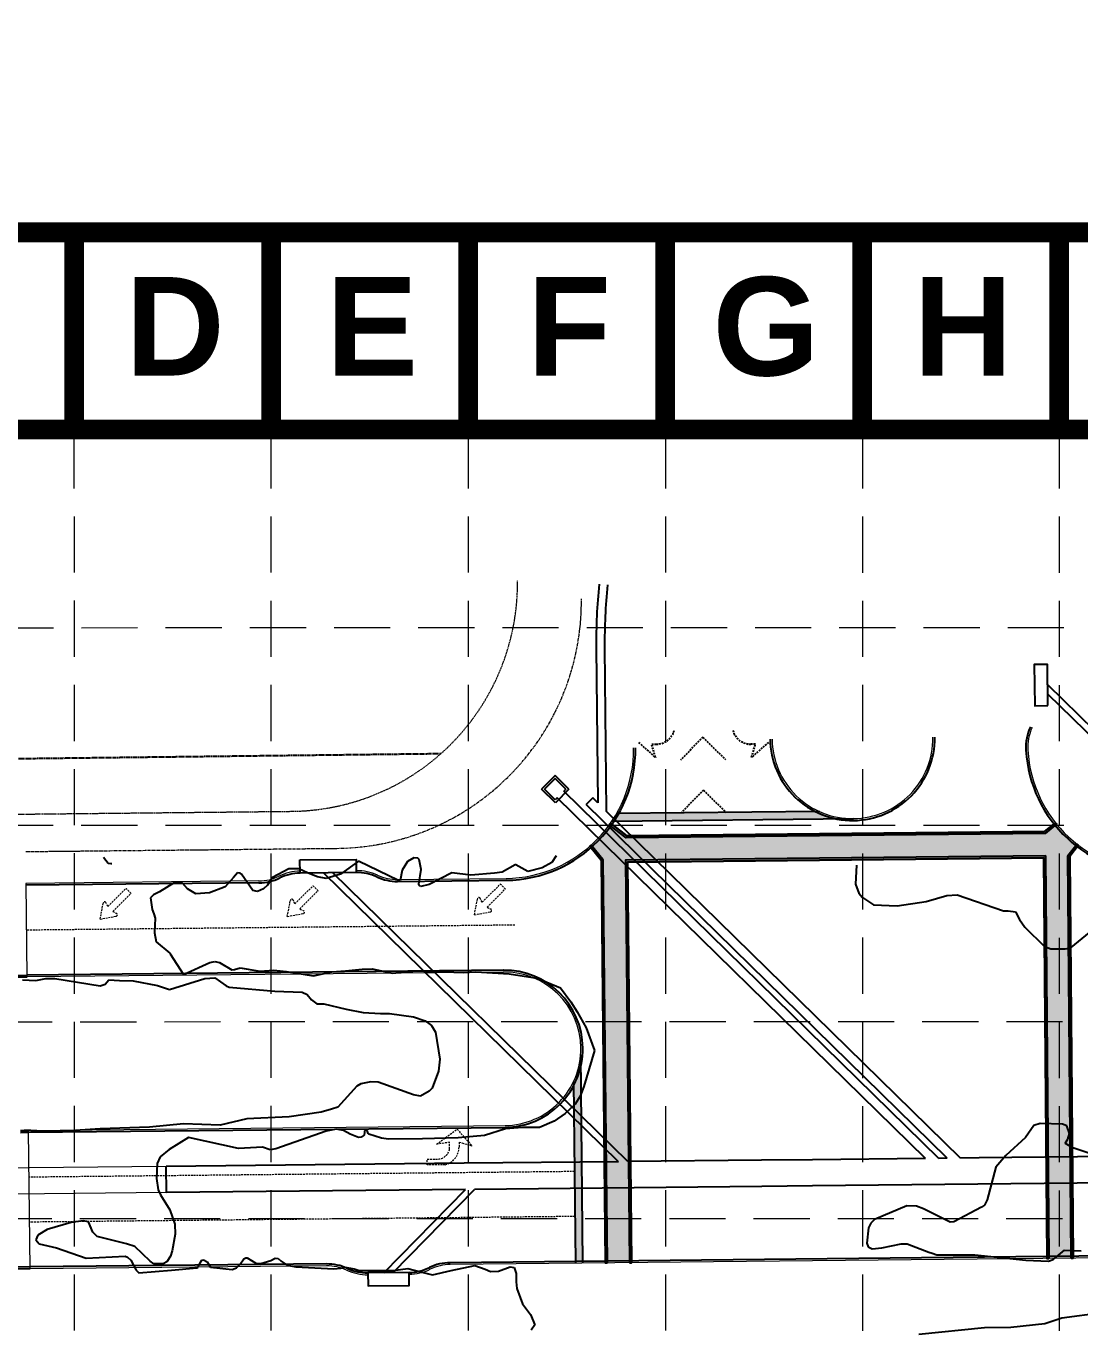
# Model space of a CAD drawing. Header units: inches. Extents: x 2520351 to 2523325, y 7106287 to 7111535.
# Drawn here: x 2520818.1 to 2521099.7, y 7109366.1 to 7109714.2 of the extents above; entities that cross this region are included whole.
import ezdxf
from ezdxf.enums import TextEntityAlignment as Align

# ---------------------------------------------------------------- set-up
doc = ezdxf.new("R2010")
doc.units = ezdxf.units.IN
doc.header["$MEASUREMENT"] = 0
for name, pattern in [('DASHED', [0.75, 0.5, -0.25]), ('HIDDEN', [0.375, 0.25, -0.125]), ('Xbndy-SC$0$HIDDEN', [0.375, 0.25, -0.125]), ('Xbndy-SC$0$HIDDEN2', [0.1875, 0.125, -0.0625]), ('Xbndy-SC$0$PHANTOM2', [1.25, 0.625, -0.125, 0.125, -0.125, 0.125, -0.125]), ('Xpav-ex-sc2$0$DASHED', [0.75, 0.5, -0.25])]:
    doc.linetypes.add(name, pattern=pattern)
for name, color, linetype in [('BASE', 7, 'Continuous'), ('CONTOURS', 35, 'Continuous'), ('GRID', 254, 'DASHED'), ('Xbndy-SC$0$ESMT-EX2', 7, 'Xbndy-SC$0$HIDDEN'), ('Xpav-ex-sc2$0$DEMO-STRIPES', 251, 'Xpav-ex-sc2$0$DASHED'), ('Xpav-ex-sc2$0$EX-FOC', 251, 'Continuous'), ('Xpav-ex-sc2$0$EX-PAVERS', 251, 'Continuous'), ('Xpav-ex-sc2$0$PROP-boc', 251, 'Continuous'), ('Xpav-ex-sc2$0$PROP-FOC', 251, 'Continuous'), ('XPAV-sc1$0$p-foc', 11, 'Continuous'), ('xstm-SC1-ex$0$EX-STM-INLET', 14, 'Continuous'), ('xstm-SC1-ex$0$EX-STM-LINE', 14, 'Continuous'), ('xstm-SC1-ex$0$PROP-STM-LINE', 14, 'Continuous')]:
    doc.layers.add(name, color=color, linetype=linetype)
for name, color, linetype, lineweight in [('Xbndy-SC$0$ESMT-EX1', 252, 'Xbndy-SC$0$HIDDEN2', 0), ('Xbndy-SC$0$ROW-EX', 5, 'Xbndy-SC$0$PHANTOM2', 0), ('Xpav-ex-sc2$0$EX-BOC', 251, 'Continuous', 0), ('Xpav-ex-sc2$0$EX-REC-INLET', 251, 'Continuous', 0), ('Xpav-ex-sc2$0$EX-STRIPES', 251, 'Xpav-ex-sc2$0$DASHED', 0)]:
    doc.layers.add(name, color=color, linetype=linetype, lineweight=lineweight)
doc.styles.get("Standard").update_dxf_attribs({"font": 'ARIALBD.TTF'})

msp = doc.modelspace()

# ---------------------------------------------------------------- hatches: boundary and pattern name
at = {"layer": 'Xpav-ex-sc2$0$EX-PAVERS'}
h = msp.add_hatch(color=254, dxfattribs=at)
edge = h.paths.add_edge_path()
edge.add_arc((2520945.986861513, 7109520.971068217), 34.50000207189296, 326.1758855468544, 330.11268829024255, ccw=False)
edge.add_line((2520974.647747337, 7109501.766803933), (2521039.206566517, 7109502.448103673))
edge.add_arc((2521038.961021178, 7109523.948801529), 21.50209991609368, 245.7663581551738, 270.65430899625915, ccw=False)
edge.add_line((2521030.135300973, 7109504.341482393), (2520975.898608915, 7109503.779863771))
h = msp.add_hatch(dxfattribs=at)
h.set_pattern_fill('AR-HBONE', color=256, scale=0.25, angle=-1.206066335210966e-10, style=0)
h.set_pattern_definition([(44.99999999987939, (-386.2740275016556, -1085.659886969372), (2.9770063239669e-12, 1.414213562373095), [3, -1]), (134.9999999998794, (-385.5669207204041, -1084.952780188123), (2.9770063239669e-12, 1.414213562373095), [3, -1])])
edge = h.paths.add_edge_path()
edge.add_arc((2521120.248237776, 7109522.775536317), 34.50000017819789, 219.2035736666693, 231.8814773062561, ccw=False)
edge.add_line((2521093.514012857, 7109500.968857747), (2521090.445155334, 7109498.46563988))
edge.add_line((2521090.445155334, 7109498.46563988), (2520978.460674865, 7109497.306045382))
edge.add_line((2520978.460674865, 7109497.306045382), (2520973.982112918, 7109500.808825254))
edge.add_arc((2520945.986863347, 7109520.97106706), 34.49999990163666, 312.1281671267938, 324.23848161065104, ccw=False)
edge.add_line((2520969.129163131, 7109495.384274492), (2520972.293193912, 7109491.517445276))
edge.add_line((2520972.293193912, 7109491.517445276), (2520973.408938767, 7109383.748622342))
edge.add_line((2520973.408938767, 7109383.748622342), (2520979.408617231, 7109383.810737805))
edge.add_line((2520979.408617231, 7109383.810737805), (2520978.295725128, 7109491.304015672))
edge.add_line((2520978.295725129, 7109491.304015672), (2521090.507281744, 7109492.465961529))
edge.add_line((2521090.507281744, 7109492.465961529), (2521091.429625816, 7109384.9705061))
edge.add_line((2521091.429625815, 7109384.9705061), (2521097.429404962, 7109385.02198605))
edge.add_line((2521097.429404962, 7109385.02198605), (2521096.507060891, 7109492.517441479))
edge.add_line((2521096.507060891, 7109492.517441479), (2521098.95172422, 7109495.63316128))
h = msp.add_hatch(color=254, dxfattribs=at)
edge = h.paths.add_edge_path()
edge.add_line((2520974.271685977, 7109501.217110443), (2520978.630698471, 7109497.807832777))
edge.add_line((2520978.630698471, 7109497.807832777), (2521090.264839558, 7109498.96379952))
edge.add_line((2521090.264839558, 7109498.96379952), (2521093.200781814, 7109501.358600536))
edge.add_arc((2521120.248267402, 7109522.775560073), 34.50003815095502, 218.3731713698411, 219.2035731384467)
edge.add_line((2521093.514012857, 7109500.968857747), (2521090.445155333, 7109498.465639878))
edge.add_line((2521090.445155333, 7109498.465639878), (2520978.460674865, 7109497.306045383))
edge.add_line((2520978.460674865, 7109497.306045383), (2520973.982112919, 7109500.808825254))
edge.add_arc((2520945.986858063, 7109520.971070814), 34.50000638323809, 324.2384816797647, 325.0697742677133)
h = msp.add_hatch(color=254, dxfattribs=at)
edge = h.paths.add_edge_path()
edge.add_line((2520968.75558381, 7109495.051279992), (2520971.795038417, 7109491.336697964))
edge.add_line((2520971.795038417, 7109491.336697964), (2520972.908965563, 7109383.743446055))
edge.add_line((2520972.908965562, 7109383.743446055), (2520973.408938767, 7109383.748622342))
edge.add_line((2520973.408938767, 7109383.748622342), (2520972.293193911, 7109491.517445276))
edge.add_line((2520972.293193912, 7109491.517445276), (2520969.129163131, 7109495.384274492))
edge.add_arc((2520945.986871597, 7109520.971057813), 34.49998750914424, 311.29704429549827, 312.1281672660634, ccw=False)
h = msp.add_hatch(color=254, dxfattribs=at)
edge = h.paths.add_edge_path()
edge.add_line((2521099.347328648, 7109495.327366798), (2521097.008545247, 7109492.346590808))
edge.add_line((2521097.008545247, 7109492.346590808), (2521097.929386557, 7109385.026276045))
edge.add_line((2521097.929386556, 7109385.026276045), (2521097.429404962, 7109385.02198605))
edge.add_line((2521097.429404962, 7109385.02198605), (2521096.50706089, 7109492.517441478))
edge.add_line((2521096.507060891, 7109492.517441478), (2521098.95172422, 7109495.63316128))
edge.add_arc((2521120.248247175, 7109522.775548441), 34.50001551868684, 231.8814774543616, 232.7118797685827)
msp.add_hatch(color=254, dxfattribs=at).paths.add_polyline_path([(2520979.408617231, 7109383.810737805), (2520979.908590435, 7109383.815914093), (2520978.800874612, 7109490.809219666), (2521090.011597766, 7109491.960801938), (2521090.929651826, 7109384.965329804), (2521091.429625815, 7109384.9705061), (2521090.507281744, 7109492.465961528), (2520978.295725129, 7109491.304015671)])
h = msp.add_hatch(color=254, dxfattribs=at)
edge = h.paths.add_edge_path()
edge.add_line((2520966.909287099, 7109383.681330591), (2520966.333392312, 7109439.306505969))
edge.add_arc((2520946.229278611, 7109440.877741722), 20.16542014208435, 334.34930103820363, 355.5311360451478, ccw=False)
edge.add_line((2520964.407393298, 7109432.148462489), (2520964.909394278, 7109383.660625436))
edge.add_line((2520964.909394277, 7109383.660625436), (2520966.909287099, 7109383.681330591))

# ---------------------------------------------------------------- linework, layer by layer
at = {"layer": 'BASE', "color": 9}
msp.add_line((2520673.048489401, 7109606.435345292), (2522673.451787884, 7109606.435345292), dxfattribs=at)
at = {"layer": 'BASE', "const_width": 5.264219206534634}
for points in [[(2522726.09397995, 7106289.977245175), (2522726.09397995, 7109659.077537357), (2520620.406297336, 7109659.077537357), (2520620.406297336, 7106289.977245175)], [(2522673.451787884, 7106342.61943724), (2522673.451787884, 7109606.435345292), (2520673.048489401, 7109606.435345292), (2520673.048489401, 7106342.61943724)]]:
    msp.add_lwpolyline(points, close=True, dxfattribs=at)
for points in [[(2520830.975065597, 7109659.077537357), (2520830.975065597, 7109606.435345292)], [(2520883.617257663, 7109659.077537357), (2520883.617257663, 7109606.435345292)], [(2520936.259449727, 7109659.077537357), (2520936.259449727, 7109606.435345292)], [(2520988.901641793, 7109659.077537357), (2520988.901641793, 7109606.435345292)], [(2521041.543833859, 7109659.077537357), (2521041.543833859, 7109606.435345292)], [(2521094.186025924, 7109659.077537357), (2521094.186025924, 7109606.435345292)]]:
    msp.add_lwpolyline(points, dxfattribs=at)
at = {"layer": 'CONTOURS'}
for p, q in [((2520840.04, 7109490.46, 734), (2520838.86, 7109492.04, 734)), ((2520840.82, 7109490.33, 734), (2520840.04, 7109490.46, 734)), ((2520841.08, 7109490.41, 734), (2520840.82, 7109490.33, 734)), ((2520906.95, 7109491.08, 733), (2520902.18, 7109487.65, 733)), ((2520917.66, 7109485.88, 733), (2520906.95, 7109491.08, 733)), ((2520920.03, 7109490.98, 733), (2520918.66, 7109488.67, 733)), ((2520921.75, 7109491.98, 733), (2520920.03, 7109490.98, 733)), ((2520922.85, 7109491.850000001, 733), (2520921.75, 7109491.98, 733)), ((2520923.2, 7109491.49, 733), (2520922.85, 7109491.850000001, 733)), ((2520923.73, 7109488.82, 733), (2520923.2, 7109491.49, 733)), ((2520948.82, 7109490.11, 733), (2520945.35, 7109488.11, 733)), ((2520949.04, 7109490.140000001, 733), (2520948.82, 7109490.11, 733)), ((2520952.18, 7109488.3, 733), (2520949.04, 7109490.140000001, 733)), ((2520958.61, 7109490.72, 733), (2520956.08, 7109489.28, 733)), ((2520959.76, 7109492.49, 733), (2520958.61, 7109490.72, 733)), ((2521040.05, 7109489.99, 732), (2521039.74, 7109484.94, 732)), ((2520873.59, 7109486.73, 733), (2520871.35, 7109484.25, 733)), ((2520874.66, 7109487.92, 733), (2520873.59, 7109486.73, 733)), ((2520875.35, 7109487.890000001, 733), (2520874.66, 7109487.92, 733)), ((2520875.69, 7109487.63, 733), (2520875.35, 7109487.890000001, 733)), ((2520878.69, 7109483.27, 733), (2520875.69, 7109487.63, 733)), ((2520884.02, 7109486.73, 733), (2520883.41, 7109485.97, 733)), ((2520888.39, 7109488.99, 733), (2520884.02, 7109486.73, 733)), ((2520891.02, 7109489.05, 733), (2520888.39, 7109488.99, 733)), ((2520893.55, 7109487.91, 733), (2520891.02, 7109489.05, 733)), ((2520896, 7109486.91, 733), (2520893.55, 7109487.91, 733)), ((2520898.34, 7109486.48, 733), (2520896, 7109486.91, 733)), ((2520902.18, 7109487.65, 733), (2520898.34, 7109486.48, 733)), ((2520918.66, 7109488.67, 733), (2520918.11, 7109485.95, 733)), ((2520923.07, 7109484.92, 733), (2520923.73, 7109488.82, 733)), ((2520931.9, 7109487.92, 733), (2520925.81, 7109484.810000001, 733)), ((2520936.97, 7109487.310000001, 733), (2520931.9, 7109487.92, 733)), ((2520943.28, 7109487.88, 733), (2520936.97, 7109487.310000001, 733)), ((2520945.35, 7109488.11, 733), (2520943.28, 7109487.88, 733)), ((2520956.08, 7109489.28, 733), (2520952.18, 7109488.3, 733)), ((2520853.84, 7109482.890000001, 733), (2520852.15, 7109482.12, 733)), ((2520857.51, 7109485.21, 733), (2520853.84, 7109482.890000001, 733)), ((2520859.91, 7109485.21, 733), (2520857.51, 7109485.21, 733)), ((2520861.32, 7109483.7, 733), (2520859.91, 7109485.21, 733)), ((2520863.51, 7109482.37, 733), (2520861.32, 7109483.7, 733)), ((2520871.35, 7109484.25, 733), (2520867.12, 7109482.600000001, 733)), ((2520880.02, 7109482.97, 733), (2520878.69, 7109483.27, 733)), ((2520881.59, 7109483.71, 733), (2520880.02, 7109482.97, 733)), ((2520882.62, 7109484.65, 733), (2520881.59, 7109483.71, 733)), ((2520883.41, 7109485.97, 733), (2520882.62, 7109484.65, 733)), ((2520918.06, 7109485.9, 733), (2520917.66, 7109485.88, 733)), ((2520918.11, 7109485.95, 733), (2520918.06, 7109485.9, 733)), ((2520923.14, 7109484.69, 733), (2520923.07, 7109484.92, 733)), ((2520923.6, 7109484.34, 733), (2520923.14, 7109484.69, 733)), ((2520925.81, 7109484.810000001, 733), (2520923.6, 7109484.34, 733)), ((2521039.74, 7109484.94, 732), (2521040.68, 7109482.54, 732)), ((2520852.15, 7109482.12, 733), (2520851.42, 7109481.28, 733)), ((2520851.42, 7109481.28, 733), (2520851.83, 7109478.16, 733)), ((2520867.12, 7109482.600000001, 733), (2520863.51, 7109482.37, 733)), ((2521040.68, 7109482.54, 732), (2521041.6, 7109481.37, 732)), ((2521041.6, 7109481.37, 732), (2521044.55, 7109479.38, 732)), ((2521044.55, 7109479.38, 732), (2521050.86, 7109479.19, 732)), ((2521050.86, 7109479.19, 732), (2521058.66, 7109480.27, 732)), ((2521058.66, 7109480.27, 732), (2521064.19, 7109481.890000001, 732)), ((2521064.19, 7109481.890000001, 732), (2521066.93, 7109482.060000001, 732)), ((2521066.93, 7109482.060000001, 732), (2521079.31, 7109477.83, 732)), ((2520851.83, 7109478.16, 733), (2520852.25, 7109476.99, 733)), ((2520852.25, 7109476.99, 733), (2520852.6, 7109475.810000001, 733)), ((2520852.6, 7109475.810000001, 733), (2520852.46, 7109471.9, 733)), ((2521079.31, 7109477.83, 732), (2521080.55, 7109477.78, 732)), ((2521080.55, 7109477.78, 732), (2521082.5, 7109477.52, 732)), ((2521082.5, 7109477.52, 732), (2521083.58, 7109475.5, 732)), ((2521097.43, 7109468.02, 732), (2521107.69, 7109476.47, 732)), ((2521083.58, 7109475.5, 732), (2521084.98, 7109473.46, 732)), ((2521084.98, 7109473.46, 732), (2521090.29, 7109468.28, 732)), ((2520852.46, 7109471.9, 733), (2520852.88, 7109469.560000001, 733)), ((2520852.88, 7109469.560000001, 733), (2520856.56, 7109466.47, 733)), ((2520856.56, 7109466.47, 733), (2520856.66, 7109466.310000001, 733)), ((2520856.66, 7109466.310000001, 733), (2520860.18, 7109460.810000001, 733)), ((2521090.29, 7109468.28, 732), (2521091.95, 7109467.62, 732)), ((2521091.95, 7109467.62, 732), (2521095.82, 7109467.65, 732)), ((2521095.82, 7109467.65, 732), (2521097.26, 7109467.9, 732)), ((2521097.26, 7109467.9, 732), (2521097.43, 7109468.02, 732)), ((2520860.18, 7109460.810000001, 733), (2520867.27, 7109464.04, 733)), ((2520867.27, 7109464.04, 733), (2520868.54, 7109464.3, 733)), ((2520868.54, 7109464.3, 733), (2520869.8, 7109463.97, 733)), ((2520869.8, 7109463.97, 733), (2520873.16, 7109462.03, 733)), ((2520873.16, 7109462.03, 733), (2520873.85, 7109462.16, 733)), ((2520873.85, 7109462.16, 733), (2520875.31, 7109462.58, 733)), ((2520875.31, 7109462.58, 733), (2520880.62, 7109461.66, 733)), ((2520880.62, 7109461.66, 733), (2520884.31, 7109461.98, 733)), ((2520884.31, 7109461.98, 733), (2520887.71, 7109461.59, 733)), ((2520903.48, 7109461.74, 733), (2520907.95, 7109462.27, 733)), ((2520907.95, 7109462.27, 733), (2520910.65, 7109462.34, 733)), ((2520910.65, 7109462.34, 733), (2520916.01, 7109461.18, 733)), ((2520916.01, 7109461.18, 733), (2520922.39, 7109461.810000001, 733)), ((2520922.39, 7109461.810000001, 733), (2520934.96, 7109461.350000001, 733)), ((2520817.15, 7109459.38, 734), (2520820.74, 7109459.24, 734)), ((2520820.74, 7109459.24, 734), (2520823.45, 7109459.76, 734)), ((2520823.45, 7109459.76, 734), (2520825.82, 7109459.73, 734)), ((2520825.82, 7109459.73, 734), (2520837.96, 7109457.8, 734)), ((2520839.27, 7109458.2, 734), (2520840.25, 7109459.36, 734)), ((2520840.25, 7109459.36, 734), (2520843.13, 7109459.23, 734)), ((2520843.13, 7109459.23, 734), (2520846.74, 7109459.100000001, 734)), ((2520846.74, 7109459.100000001, 734), (2520853.25, 7109457.86, 734)), ((2520856.43, 7109456.78, 734), (2520865.93, 7109459.72, 734)), ((2520865.93, 7109459.72, 734), (2520868.61, 7109459.94, 734)), ((2520868.61, 7109459.94, 734), (2520871.6, 7109457.79, 734)), ((2520887.71, 7109461.59, 733), (2520894.94, 7109460.43, 733)), ((2520894.94, 7109460.43, 733), (2520899.83, 7109461.5, 733)), ((2520899.83, 7109461.5, 733), (2520903.48, 7109461.74, 733)), ((2520934.96, 7109461.350000001, 733), (2520938.32, 7109461.52, 733)), ((2520938.32, 7109461.52, 733), (2520947.23, 7109461.01, 733)), ((2520947.23, 7109461.01, 733), (2520954.68, 7109459.810000001, 733)), ((2520954.68, 7109459.810000001, 733), (2520960.98, 7109457.25, 733)), ((2520837.96, 7109457.8, 734), (2520839.27, 7109458.2, 734)), ((2520853.25, 7109457.86, 734), (2520856.43, 7109456.78, 734)), ((2520871.6, 7109457.79, 734), (2520872.41, 7109457.44, 734)), ((2520872.41, 7109457.44, 734), (2520884.59, 7109456.36, 734)), ((2520884.59, 7109456.36, 734), (2520891.95, 7109456.05, 734)), ((2520891.95, 7109456.05, 734), (2520893.21, 7109455.48, 734)), ((2520893.21, 7109455.48, 734), (2520894.39, 7109454.01, 734)), ((2520960.98, 7109457.25, 733), (2520963.68, 7109453.52, 733)), ((2520894.39, 7109454.01, 734), (2520895.79, 7109452.97, 734)), ((2520895.79, 7109452.97, 734), (2520897.74, 7109452.93, 734)), ((2520897.74, 7109452.93, 734), (2520903.63, 7109451.54, 734)), ((2520903.63, 7109451.54, 734), (2520908.2, 7109450.66, 734)), ((2520963.68, 7109453.52, 733), (2520965.39, 7109450.82, 733)), ((2520908.2, 7109450.66, 734), (2520912.86, 7109450.37, 734)), ((2520912.86, 7109450.37, 734), (2520915.28, 7109450.41, 734)), ((2520915.28, 7109450.41, 734), (2520921.69, 7109449.47, 734)), ((2520921.69, 7109449.47, 734), (2520924.74, 7109448.390000001, 734)), ((2520924.74, 7109448.390000001, 734), (2520926.47, 7109447.140000001, 734)), ((2520965.39, 7109450.82, 733), (2520967.81, 7109446.51, 733)), ((2520926.47, 7109447.140000001, 734), (2520927.55, 7109445.42, 734)), ((2520927.55, 7109445.42, 734), (2520928.67, 7109438.22, 734)), ((2520967.81, 7109446.51, 733), (2520970.01, 7109440.53, 733)), ((2520928.67, 7109438.22, 734), (2520928.31, 7109434.94, 734)), ((2520970.01, 7109440.53, 733), (2520967.15, 7109430.84, 733)), ((2520928.31, 7109434.94, 734), (2520926.69, 7109430.47, 734)), ((2520906.53, 7109430.96, 734), (2520901.47, 7109425.4, 734)), ((2520907.55, 7109431.59, 734), (2520906.53, 7109430.96, 734)), ((2520910.22, 7109432.16, 734), (2520907.55, 7109431.59, 734)), ((2520912.2, 7109432.05, 734), (2520910.22, 7109432.16, 734)), ((2520921.66, 7109428.640000001, 734), (2520912.2, 7109432.05, 734)), ((2520967.15, 7109430.84, 733), (2520966.24, 7109428.3, 733)), ((2520923.52, 7109428.3, 734), (2520921.66, 7109428.640000001, 734)), ((2520925.82, 7109429.640000001, 734), (2520923.52, 7109428.3, 734)), ((2520926.69, 7109430.47, 734), (2520925.82, 7109429.640000001, 734)), ((2520966.24, 7109428.3, 733), (2520964.84, 7109426.19, 733)), ((2520897, 7109424.05, 734), (2520888.46, 7109422.75, 734)), ((2520899.73, 7109424.82, 734), (2520897, 7109424.05, 734)), ((2520901.47, 7109425.4, 734), (2520899.73, 7109424.82, 734)), ((2520962.23, 7109423.640000001, 733), (2520959.21, 7109421.65, 733)), ((2520964.84, 7109426.19, 733), (2520962.23, 7109423.640000001, 733)), ((2520851.13, 7109420.060000001, 734), (2520837.91, 7109419.55, 734)), ((2520860.18, 7109420.92, 734), (2520851.13, 7109420.060000001, 734)), ((2520870, 7109420.53, 734), (2520860.18, 7109420.92, 734)), ((2520877.13, 7109422.28, 734), (2520870, 7109420.53, 734)), ((2520888.46, 7109422.75, 734), (2520877.13, 7109422.28, 734)), ((2520959.21, 7109421.65, 733), (2520955.34, 7109419.96, 733)), ((2521087.4, 7109420.43, 732), (2521085.2, 7109417.24, 732)), ((2521089.08, 7109421.03, 732), (2521087.4, 7109420.43, 732)), ((2521095.1, 7109420.8, 732), (2521089.08, 7109421.03, 732)), ((2521096.24, 7109420.350000001, 732), (2521095.1, 7109420.8, 732)), ((2521096.93, 7109418.36, 732), (2521096.24, 7109420.350000001, 732)), ((2520825.99, 7109418.74, 734), (2520817.76, 7109419.18, 734)), ((2520837.91, 7109419.55, 734), (2520825.99, 7109418.74, 734)), ((2520861.54, 7109417.24, 733), (2520856.35, 7109414.04, 733)), ((2520874.92, 7109414.310000001, 733), (2520861.54, 7109417.24, 733)), ((2520898.3, 7109418.97, 733), (2520884.88, 7109414.19, 733)), ((2520901.01, 7109419.51, 733), (2520898.3, 7109418.97, 733)), ((2520902.99, 7109419.11, 733), (2520901.01, 7109419.51, 733)), ((2520904.76, 7109418.12, 733), (2520902.99, 7109419.11, 733)), ((2520906.99, 7109417.24, 733), (2520904.76, 7109418.12, 733)), ((2520907.65, 7109417.34, 733), (2520906.99, 7109417.24, 733)), ((2520908.46, 7109417.92, 733), (2520907.65, 7109417.34, 733)), ((2520908.54, 7109418.68, 733), (2520908.46, 7109417.92, 733)), ((2520908.59, 7109419.02, 733), (2520908.54, 7109418.68, 733)), ((2520908.8, 7109419.22, 733), (2520908.59, 7109419.02, 733)), ((2520909.17, 7109419.22, 733), (2520908.8, 7109419.22, 733)), ((2520909.32, 7109419.140000001, 733), (2520909.17, 7109419.22, 733)), ((2520909.59, 7109418.34, 733), (2520909.32, 7109419.140000001, 733)), ((2520909.72, 7109418.16, 733), (2520909.59, 7109418.34, 733)), ((2520913.13, 7109417.11, 733), (2520909.72, 7109418.16, 733)), ((2520914.98, 7109416.79, 733), (2520913.13, 7109417.11, 733)), ((2520924.08, 7109416.91, 733), (2520914.98, 7109416.79, 733)), ((2520933.57, 7109417.15, 733), (2520924.08, 7109416.91, 733)), ((2520940.64, 7109417.78, 733), (2520933.57, 7109417.15, 733)), ((2520946.27, 7109419.55, 733), (2520940.64, 7109417.78, 733)), ((2520950.83, 7109419.96, 733), (2520946.27, 7109419.55, 733)), ((2520955.34, 7109419.96, 733), (2520950.83, 7109419.96, 733)), ((2521085.2, 7109417.24, 732), (2521079.95, 7109412.43, 732)), ((2521095.88, 7109415.850000001, 732), (2521096.48, 7109416.850000001, 732)), ((2521096.48, 7109416.850000001, 732), (2521096.93, 7109418.36, 732)), ((2520856.35, 7109414.04, 733), (2520854.01, 7109412.05, 733)), ((2520881.28, 7109414.66, 733), (2520874.92, 7109414.310000001, 733)), ((2520883.36, 7109414, 733), (2520881.28, 7109414.66, 733)), ((2520884.88, 7109414.19, 733), (2520883.36, 7109414, 733)), ((2521095.91, 7109415.69, 732), (2521095.88, 7109415.850000001, 732)), ((2521097.81, 7109414.5, 732), (2521095.91, 7109415.69, 732)), ((2521105.34, 7109412.02, 732), (2521097.81, 7109414.5, 732)), ((2520853.19, 7109410.34, 733), (2520852.99, 7109406.28, 733)), ((2520854.01, 7109412.05, 733), (2520853.19, 7109410.34, 733)), ((2521079.95, 7109412.43, 732), (2521077.25, 7109409.350000001, 732)), ((2520852.99, 7109406.28, 733), (2520853.45, 7109403.28, 733)), ((2521077.25, 7109409.350000001, 732), (2521074.94, 7109400.58, 732)), ((2520853.45, 7109403.28, 733), (2520854.06, 7109401.91, 733)), ((2520854.06, 7109401.91, 733), (2520856.56, 7109397.97, 733)), ((2521074.94, 7109400.58, 732), (2521074.26, 7109399.15, 732)), ((2520856.56, 7109397.97, 733), (2520857.86, 7109394.09, 733)), ((2521053.47, 7109398.96, 732), (2521044.85, 7109395.390000001, 732)), ((2521056.05, 7109398.890000001, 732), (2521053.47, 7109398.96, 732)), ((2521057.89, 7109398.19, 732), (2521056.05, 7109398.890000001, 732)), ((2521065.09, 7109394.63, 732), (2521057.89, 7109398.19, 732)), ((2521073.42, 7109398.640000001, 732), (2521066.03, 7109394.76, 732)), ((2521074.26, 7109399.15, 732), (2521073.42, 7109398.640000001, 732)), ((2520823.74, 7109392.640000001, 733), (2520821.3, 7109391.2, 733)), ((2520830.2, 7109394.52, 733), (2520823.74, 7109392.640000001, 733)), ((2520833.42, 7109394.99, 733), (2520830.2, 7109394.52, 733)), ((2520834.85, 7109394.73, 733), (2520833.42, 7109394.99, 733)), ((2520835.96, 7109391.99, 733), (2520834.85, 7109394.73, 733)), ((2520857.86, 7109394.09, 733), (2520857.97, 7109391.41, 733)), ((2521043.21, 7109393.09, 732), (2521042.78, 7109389.05, 732)), ((2521043.83, 7109394.390000001, 732), (2521043.21, 7109393.09, 732)), ((2521044.85, 7109395.390000001, 732), (2521043.83, 7109394.390000001, 732)), ((2521066.03, 7109394.76, 732), (2521065.09, 7109394.63, 732)), ((2520821.3, 7109391.2, 733), (2520820.71, 7109389.93, 733)), ((2520820.71, 7109389.93, 733), (2520821.61, 7109388.86, 733)), ((2520821.61, 7109388.86, 733), (2520826.23, 7109387.79, 733)), ((2520837.13, 7109390.82, 733), (2520835.96, 7109391.99, 733)), ((2520845.01, 7109388.88, 733), (2520837.13, 7109390.82, 733)), ((2520847.24, 7109388.12, 733), (2520845.01, 7109388.88, 733)), ((2520857.97, 7109391.41, 733), (2520857.17, 7109387.01, 733)), ((2521042.78, 7109389.05, 732), (2521043.17, 7109388.060000001, 732)), ((2521046.84, 7109387.79, 732), (2521051.94, 7109388.88, 732)), ((2521051.94, 7109388.88, 732), (2521053.55, 7109388.810000001, 732)), ((2521053.55, 7109388.810000001, 732), (2521059.36, 7109386.66, 732)), ((2520826.23, 7109387.79, 733), (2520834.18, 7109385.04, 733)), ((2520834.18, 7109385.04, 733), (2520844.61, 7109385.59, 733)), ((2520844.61, 7109385.59, 733), (2520845.23, 7109385.28, 733)), ((2520845.23, 7109385.28, 733), (2520846.15, 7109384.52, 733)), ((2520851.31, 7109384.24, 733), (2520847.24, 7109388.12, 733)), ((2520856.76, 7109385.59, 733), (2520855.72, 7109384.03, 733)), ((2520857.17, 7109387.01, 733), (2520856.76, 7109385.59, 733)), ((2521043.17, 7109388.060000001, 732), (2521044.19, 7109387.52, 732)), ((2521044.19, 7109387.52, 732), (2521046.84, 7109387.79, 732)), ((2521059.36, 7109386.66, 732), (2521060.23, 7109386.34, 732)), ((2521060.23, 7109386.34, 732), (2521061.47, 7109385.95, 732)), ((2521061.47, 7109385.95, 732), (2521071.69, 7109385.87, 732)), ((2521071.69, 7109385.87, 732), (2521085.31, 7109384.47, 732)), ((2521092.6, 7109384.69, 732), (2521094.02, 7109385.84, 732)), ((2521094.02, 7109385.84, 732), (2521095.65, 7109387.15, 732)), ((2521095.65, 7109387.15, 732), (2521100.09, 7109387, 732)), ((2520846.15, 7109384.52, 733), (2520847.57, 7109381.79, 733)), ((2520847.57, 7109381.79, 733), (2520848.3, 7109381.140000001, 733)), ((2520848.3, 7109381.140000001, 733), (2520857.01, 7109381.79, 733)), ((2520852.29, 7109383.53, 733), (2520851.31, 7109384.24, 733)), ((2520854.77, 7109383.54, 733), (2520852.29, 7109383.53, 733)), ((2520855.72, 7109384.03, 733), (2520854.77, 7109383.54, 733)), ((2520857.01, 7109381.79, 733), (2520863.81, 7109382.47, 733)), ((2520863.81, 7109382.47, 733), (2520864.03, 7109382.560000001, 733)), ((2520864.03, 7109382.560000001, 733), (2520864.7, 7109383.75, 733)), ((2520864.7, 7109383.75, 733), (2520865.12, 7109384.5, 733)), ((2520865.12, 7109384.5, 733), (2520865.52, 7109384.600000001, 733)), ((2520865.52, 7109384.600000001, 733), (2520866.5, 7109384.02, 733)), ((2520866.5, 7109384.02, 733), (2520867.39, 7109382.59, 733)), ((2520867.39, 7109382.59, 733), (2520873.17, 7109381.99, 733)), ((2520873.17, 7109381.99, 733), (2520874.39, 7109382.48, 733)), ((2520874.39, 7109382.48, 733), (2520875.31, 7109383.43, 733)), ((2520875.31, 7109383.43, 733), (2520876.35, 7109384.810000001, 733)), ((2520876.35, 7109384.810000001, 733), (2520876.89, 7109385.13, 733)), ((2520876.89, 7109385.13, 733), (2520877.18, 7109385.08, 733)), ((2520877.18, 7109385.08, 733), (2520879.57, 7109383.640000001, 733)), ((2520879.57, 7109383.640000001, 733), (2520880.85, 7109383.600000001, 733)), ((2520880.85, 7109383.600000001, 733), (2520883.5, 7109384.41, 733)), ((2520883.5, 7109384.41, 733), (2520884.66, 7109385.02, 733)), ((2520884.66, 7109385.02, 733), (2520885.52, 7109384.92, 733)), ((2520885.52, 7109384.92, 733), (2520886.32, 7109384.22, 733)), ((2520886.32, 7109384.22, 733), (2520887.95, 7109383.16, 733)), ((2520887.95, 7109383.16, 733), (2520890.23, 7109382.7, 733)), ((2520890.23, 7109382.7, 733), (2520900.41, 7109382.140000001, 733)), ((2520900.41, 7109382.140000001, 733), (2520902.27, 7109382.38, 733)), ((2520902.27, 7109382.38, 733), (2520903.3, 7109382.58, 733)), ((2520903.3, 7109382.58, 733), (2520905.84, 7109382.13, 733)), ((2520905.84, 7109382.13, 733), (2520907.18, 7109381.74, 733)), ((2520907.18, 7109381.74, 733), (2520916.21, 7109381.75, 733)), ((2520916.21, 7109381.75, 733), (2520920.16, 7109382.25, 733)), ((2520920.16, 7109382.25, 733), (2520923.85, 7109381.24, 733)), ((2520931.77, 7109381.69, 733), (2520938.06, 7109383.02, 733)), ((2520938.06, 7109383.02, 733), (2520940.84, 7109382.05, 733)), ((2520940.84, 7109382.05, 733), (2520942.24, 7109381.43, 733)), ((2520944.4, 7109381.53, 733), (2520947.53, 7109382.68, 733)), ((2520947.53, 7109382.68, 733), (2520948.56, 7109382.54, 733)), ((2520948.56, 7109382.54, 733), (2520949.11, 7109380.95, 733)), ((2521085.31, 7109384.47, 732), (2521091.31, 7109384.26, 732)), ((2521091.31, 7109384.26, 732), (2521092.6, 7109384.69, 732)), ((2520923.85, 7109381.24, 733), (2520926.78, 7109380.59, 733)), ((2520926.78, 7109380.59, 733), (2520931.77, 7109381.69, 733)), ((2520942.24, 7109381.43, 733), (2520944.4, 7109381.53, 733)), ((2520949.11, 7109380.95, 733), (2520949.08, 7109378.66, 733)), ((2520949.08, 7109378.66, 733), (2520949.23, 7109376.95, 733)), ((2520949.23, 7109376.95, 733), (2520950.78, 7109372.86, 733)), ((2520950.78, 7109372.86, 733), (2520952.96, 7109369.99, 733)), ((2520952.96, 7109369.99, 733), (2520954.1, 7109367.25, 733)), ((2521094.93, 7109369.03, 732), (2521090.37, 7109367.5, 732)), ((2521105.69, 7109370.42, 732), (2521094.93, 7109369.03, 732)), ((2520954.1, 7109367.25, 733), (2520953.14, 7109365.75, 733)), ((2521074.19, 7109366.390000001, 732), (2521056.69, 7109364.65, 732)), ((2521081.23, 7109366.5, 732), (2521074.19, 7109366.390000001, 732)), ((2521090.37, 7109367.5, 732), (2521081.23, 7109366.5, 732))]:
    msp.add_line(p, q, dxfattribs=at)
at = {"layer": 'GRID', "color": 252, "linetype": 'HIDDEN', "lineweight": 0, "ltscale": 60}
for p, q in [((2520936.60629452, 7106553.162528028), (2520936.384015878, 7109604.620704554)), ((2520988.924083962, 7106553.154302577), (2520989.089125219, 7109604.522866255)), ((2520831.521365162, 7106553.179049577), (2520831.036276069, 7109604.295032598)), ((2520884.443964742, 7106553.170729037), (2520883.610129829, 7109604.213570029)), ((2521041.963096641, 7106553.145963735), (2521041.679809402, 7109604.328844072)), ((2521094.792321899, 7106553.137657876), (2521094.254575263, 7109604.373850085)), ((2520675.442731717, 7109553.439435834), (2522672.586867395, 7109553.699843926)), ((2520675.403489687, 7109500.649293764), (2522672.586867395, 7109501.057651862)), ((2520675.106970213, 7109448.168101183), (2522673.451787884, 7109448.508769096)), ((2520675.035500638, 7109395.573348415), (2522673.451787884, 7109395.86657703))]:
    msp.add_line(p, q, dxfattribs=at)
at = {"layer": 'Xbndy-SC$0$ESMT-EX1', "color": 0}
msp.add_line((2520696.86287278, 7109502.387647169), (2520889.102283651, 7109504.397438942), dxfattribs=at)
msp.add_arc((2520888.464586114, 7109565.394105589), 61.00000000022055, 270.5989843232703, 0.6601159949028343, dxfattribs=at)
at = {"layer": 'Xbndy-SC$0$ESMT-EX2', "color": 0, "linetype": 'Xbndy-SC$0$HIDDEN'}
msp.add_line((2520928.934269718, 7109519.751968161), (2520813.961061902, 7109518.382467223), dxfattribs=at)
at = {"layer": 'Xbndy-SC$0$ROW-EX', "color": 0}
msp.add_line((2520818.053885638, 7109493.645294433), (2520901.215740147, 7109494.506288384), dxfattribs=at)
msp.add_arc((2520900.53246347, 7109560.502751418), 66, 270.5931752796072, 0.6543089380846904, dxfattribs=at)
at = {"layer": 'Xpav-ex-sc2$0$DEMO-STRIPES'}
for p, q in [((2520981.804187466, 7109522.812007723), (2520986.304187466, 7109518.812007723)), ((2520985.304187466, 7109522.312007723), (2520986.554187466, 7109522.312007723)), ((2520986.304187466, 7109518.812007723), (2520985.304187466, 7109522.312007723)), ((2520986.554187466, 7109522.312007723), (2520986.553679822, 7109522.312012777)), ((2520998.961254067, 7109524.175833823), (2520993.022696237, 7109518.100068733)), ((2520998.961254067, 7109524.175833823), (2521005.021907123, 7109518.239409985)), ((2521011.763487466, 7109522.312007723), (2521011.763993678, 7109522.312012777)), ((2521013.013487466, 7109522.312007723), (2521011.763487466, 7109522.312007723)), ((2521016.513487466, 7109522.812007723), (2521012.013487466, 7109518.812007723)), ((2521012.013487466, 7109518.812007723), (2521013.013487466, 7109522.312007723)), ((2520999.115301337, 7109510.026998489), (2520993.18419324, 7109503.958855256)), ((2520999.115301337, 7109510.026998489), (2521005.183576928, 7109504.083108358))]:
    msp.add_line(p, q, dxfattribs=at)
for centre, start, end in [((2520986.515142674, 7109527.262312776), 270.4460277776572, 345.3080694443239), ((2521011.802530825, 7109527.262312776), 194.691930555435, 269.5539722221017)]:
    msp.add_arc(centre, 4.95045, start, end, dxfattribs=at)
at = {"layer": 'Xpav-ex-sc2$0$EX-BOC'}
for p, q in [((2520917.419108221, 7109486.173590066), (2520946.380838133, 7109486.473437568)), ((2520880.370758557, 7109485.789992889), (2520818.107937883, 7109485.145383406)), ((2520818.400700313, 7109460.14708971), (2520818.141883546, 7109485.145734847)), ((2520945.666361699, 7109461.464700597), (2520818.380032924, 7109460.146875736)), ((2520818.825160067, 7109419.149286919), (2520946.134565456, 7109420.467350693)), ((2520819.207920029, 7109382.179191669), (2520818.825160067, 7109419.149286919)), ((2521191.419486513, 7109386.005714335), (2520931.486589602, 7109383.314594723)), ((2520898.438692508, 7109382.971804112), (2520819.200742442, 7109382.170304568))]:
    msp.add_line(p, q, dxfattribs=at)
for centre, radius, start, end in [((2521098.285880132, 7109521.489125677), 12.5, 155.0040349198843, 183.3521799574011), ((2520945.986863275, 7109520.971067128), 34.5, 270.6543089542644, 0.593274550070473), ((2521038.961021193, 7109523.948801612), 21.5021, 180.6543089502801, 270.6543089540101), ((2521038.961021192, 7109523.948801612), 21.5021, 270.6543089552817, 0.6543089577401134), ((2521120.248237656, 7109522.775536185), 34.5, 183.3521799575026, 270.5932737686271), ((2520880.24135249, 7109498.289323035), 12.5, 270.5931643145461, 295.9268231625825), ((2520891.609147128, 7109474.906140081), 13.50000000001492, 91.01721820106062, 115.9268231623374), ((2520906.408530375, 7109475.059361522), 13.49999999998422, 65.25966661946093, 90.16913275144071), ((2520917.28969976, 7109498.672920187), 12.5, 245.2596666183657, 270.5931752882329), ((2520945.90543967, 7109440.966077165), 20.5, 0.5931752926875407, 90.59317529005955), ((2520945.90543967, 7109440.966077165), 20.5, 270.5931752900595, 0.5931752900595543), ((2520898.565124752, 7109370.472443536), 12.5, 65.2584144302664, 90.57953259873564), ((2520909.446810205, 7109394.085764389), 13.49999999998422, 245.2584144276113, 270.1691327570911), ((2520920.246407812, 7109394.197575125), 13.50000000001492, 271.0172182052723, 295.9312199768224), ((2520931.615996818, 7109370.815264592), 12.5, 90.5931695805758, 115.9312199801938)]:
    msp.add_arc(centre, radius, start, end, dxfattribs=at)
at = {"layer": 'Xpav-ex-sc2$0$EX-FOC'}
for p, q in [((2520880.3759348, 7109485.290019684), (2520818.113114126, 7109484.645410201)), ((2520917.424284559, 7109485.673616862), (2520946.386014471, 7109485.973464363)), ((2520945.661185361, 7109461.964673802), (2520818.374856585, 7109460.646848941)), ((2520818.830336405, 7109418.649313714), (2520946.139741795, 7109419.967377489)), ((2521191.414310222, 7109386.50568754), (2520931.481413313, 7109383.814567929)), ((2520898.433635218, 7109383.471778535), (2520819.195685152, 7109382.670278991))]:
    msp.add_line(p, q, dxfattribs=at)
for centre, radius, start, end in [((2521098.285880132, 7109521.489125677), 13, 155.0040349129113, 183.3521799581191), ((2520945.986863275, 7109520.971067128), 35, 270.6543089542644, 0.593274550070473), ((2521038.961021193, 7109523.948801612), 22.0021, 180.6543089502801, 270.6543089540101), ((2521038.961021192, 7109523.948801612), 22.0021, 270.6543089552817, 0.6543089577401134), ((2521120.248237656, 7109522.775536185), 35, 183.3521799577679, 270.5932737686271), ((2520880.24135249, 7109498.289323035), 13, 270.593164315572, 295.9268231624553), ((2520891.609147128, 7109474.906140081), 13.00000000001492, 91.01721820106062, 115.9268231624552), ((2520906.408530375, 7109475.059361522), 12.99999999998422, 65.25966661893438, 90.16913275144071), ((2520917.28969976, 7109498.672920187), 13, 245.2596666189344, 270.5931752879436), ((2520945.90543967, 7109440.966077165), 21, 0.5931752926875407, 90.59317529005955), ((2520945.90543967, 7109440.966077165), 21, 270.5931752900595, 0.5931752900595543), ((2520898.565124752, 7109370.472443536), 13, 65.25841442896079, 90.57953259865185), ((2520909.446810205, 7109394.085764389), 12.99999999998422, 245.2584144288148, 270.1691327570911), ((2520920.246407812, 7109394.197575125), 13.00000000001492, 271.0172182052723, 295.9312199784179), ((2520931.615996818, 7109370.815264592), 13, 90.59316958013812, 115.9312199784686)]:
    msp.add_arc(centre, radius, start, end, dxfattribs=at)
at = {"layer": 'Xpav-ex-sc2$0$EX-PAVERS'}
for p, q in [((2521030.135300973, 7109504.341482393), (2520975.898608915, 7109503.779863771)), ((2520978.460674865, 7109497.306045383), (2520973.982112919, 7109500.808825254)), ((2520978.630698471, 7109497.807832777), (2520974.271685977, 7109501.217110443)), ((2520974.647747337, 7109501.766803933), (2521039.206566517, 7109502.448103673)), ((2521093.200781814, 7109501.358600536), (2521090.264839558, 7109498.96379952)), ((2521093.514012857, 7109500.968857747), (2521090.445155333, 7109498.465639878)), ((2521090.445155333, 7109498.465639878), (2520978.460674865, 7109497.306045383)), ((2521090.264839558, 7109498.96379952), (2520978.630698471, 7109497.807832777)), ((2520971.795038417, 7109491.336697964), (2520968.75558381, 7109495.051279992)), ((2520972.293193912, 7109491.517445276), (2520969.129163131, 7109495.384274492)), ((2521098.95172422, 7109495.63316128), (2521096.507060891, 7109492.517441478)), ((2521099.347328648, 7109495.327366798), (2521097.008545247, 7109492.346590808)), ((2520971.795038417, 7109491.336697964), (2520972.908965562, 7109383.743446055)), ((2520972.293193912, 7109491.517445276), (2520973.408938767, 7109383.748622342)), ((2521090.507281744, 7109492.465961528), (2520978.295725129, 7109491.304015671)), ((2520978.295725129, 7109491.304015671), (2520979.408617231, 7109383.810737805)), ((2521090.011597766, 7109491.960801938), (2520978.800874612, 7109490.809219666)), ((2520978.800874612, 7109490.809219666), (2520979.908590435, 7109383.815914093)), ((2521090.011597766, 7109491.960801938), (2521090.929651826, 7109384.965329804)), ((2521090.507281744, 7109492.465961528), (2521091.429625815, 7109384.9705061)), ((2521096.507060891, 7109492.517441478), (2521097.429404962, 7109385.02198605)), ((2521097.008545247, 7109492.346590808), (2521097.929386556, 7109385.026276045)), ((2520966.909287099, 7109383.681330591), (2520966.333392312, 7109439.306505969)), ((2520964.407393298, 7109432.148462489), (2520964.909394277, 7109383.660625436))]:
    msp.add_line(p, q, dxfattribs=at)
at = {"layer": 'Xpav-ex-sc2$0$EX-PAVERS', "flags": 128}
for points in [[(2520974.271685977, 7109501.217110443), (2520978.630698471, 7109497.807832777), (2521090.264839558, 7109498.96379952), (2521093.200781814, 7109501.358600536, 0.003623327100301005), (2521093.514012857, 7109500.968857747), (2521090.445155333, 7109498.465639878), (2520978.460674865, 7109497.306045383), (2520973.982112919, 7109500.808825254, 0.003627214084037546), (2520974.271685977, 7109501.217110443)], [(2520968.75558381, 7109495.051279992), (2520971.795038417, 7109491.336697964), (2520972.908965562, 7109383.743446055), (2520973.408938767, 7109383.748622342), (2520972.293193912, 7109491.517445276), (2520969.129163131, 7109495.384274492, -0.00362647397881255), (2520968.75558381, 7109495.051279992)], [(2521099.347328648, 7109495.327366798), (2521097.008545247, 7109492.346590808), (2521097.929386556, 7109385.026276045), (2521097.429404962, 7109385.02198605), (2521096.507060891, 7109492.517441478), (2521098.95172422, 7109495.63316128, 0.003623329481051882), (2521099.347328648, 7109495.327366798)]]:
    msp.add_lwpolyline(points, format="xyb", close=True, dxfattribs=at)
for points in [[(2520973.982112919, 7109500.808825254, 0.003627214623575006), (2520974.271685977, 7109501.217110443, -1.02440884119977)], [(2521093.200781814, 7109501.358600536, 0.003623324975734124), (2521093.514012857, 7109500.968857747, -0.5110722726335087)], [(2520969.129163131, 7109495.384274492, -0.003626471517605141), (2520968.75558381, 7109495.051279992, 1.134681379388629)], [(2521098.95172422, 7109495.63316128, 0.003623327766154681), (2521099.347328648, 7109495.327366798, -0.1764284864132319)]]:
    msp.add_lwpolyline(points, format="xyb", dxfattribs=at)
msp.add_lwpolyline([(2520979.408617231, 7109383.810737805), (2520979.908590435, 7109383.815914093), (2520978.800874612, 7109490.809219666), (2521090.011597766, 7109491.960801938), (2521090.929651826, 7109384.965329804), (2521091.429625815, 7109384.9705061), (2521090.507281744, 7109492.465961528), (2520978.295725129, 7109491.304015671), (2520979.408617231, 7109383.810737805)], close=True, dxfattribs=at)
for points in [[(2520973.408938767, 7109383.748622342), (2520972.908965562, 7109383.743446055)], [(2520979.408617231, 7109383.810737805), (2520979.908590435, 7109383.815914093)], [(2521091.429625815, 7109384.9705061), (2521090.929651826, 7109384.965329804)], [(2521097.429404962, 7109385.02198605), (2521097.929386556, 7109385.026276045)]]:
    msp.add_lwpolyline(points, dxfattribs=at)
at = {"layer": 'Xpav-ex-sc2$0$EX-REC-INLET'}
for points in [[(2520906.333921055, 7109491.559117319), (2520891.334724915, 7109491.403827164), (2520891.370959285, 7109487.904014728), (2520906.370155425, 7109488.059304883), (2520906.333921055, 7109491.559117319)], [(2520906.333921055, 7109491.559117319), (2520891.334724915, 7109491.403827164), (2520891.370959285, 7109487.904014728), (2520906.370155425, 7109488.059304883), (2520906.333921055, 7109491.559117319)], [(2520920.477195178, 7109381.199623856), (2520909.477784676, 7109381.08574441), (2520909.514019046, 7109377.585931976), (2520920.513429551, 7109377.699811422), (2520920.477195178, 7109381.199623856)]]:
    msp.add_lwpolyline(points, close=True, dxfattribs=at)
at = {"layer": 'Xpav-ex-sc2$0$EX-STRIPES'}
for p, q in [((2520840.000128058, 7109478.969988313), (2520844.850880671, 7109483.820740926)), ((2520846.222667853, 7109482.477238016), (2520844.850880671, 7109483.820740926)), ((2520890.000128058, 7109479.664088313), (2520894.850880671, 7109484.514840926)), ((2520891.3365599, 7109478.341798606), (2520896.180241446, 7109483.185480151)), ((2520896.222667853, 7109483.171338016), (2520894.850880671, 7109484.514840926)), ((2520940.000128058, 7109480.105588312), (2520944.850880671, 7109484.956340926)), ((2520941.3365599, 7109478.783298606), (2520946.180241446, 7109483.626980151)), ((2520946.222667853, 7109483.612838016), (2520944.850880671, 7109484.956340926)), ((2520837.949518352, 7109475.604159969), (2520838.748549031, 7109479.896298214)), ((2520840.000128058, 7109478.969988313), (2520839.469797961, 7109480.023577438)), ((2520841.3365599, 7109477.647698606), (2520846.180241446, 7109482.491380151)), ((2520887.949518352, 7109476.298259969), (2520888.748549031, 7109480.590398214)), ((2520890.000128058, 7109479.664088313), (2520889.469797961, 7109480.717677438)), ((2520937.949518352, 7109476.739759969), (2520938.748549031, 7109481.031898214)), ((2520940.000128058, 7109480.105588312), (2520939.469797961, 7109481.159177437)), ((2520837.949518352, 7109475.604159969), (2520842.23458553, 7109476.410261715)), ((2520841.3365599, 7109477.647698606), (2520842.340651549, 7109477.124439579)), ((2520887.949518352, 7109476.298259969), (2520892.23458553, 7109477.104361715)), ((2520891.3365599, 7109478.341798606), (2520892.340651549, 7109477.818539578)), ((2520937.949518352, 7109476.739759969), (2520942.23458553, 7109477.545861715)), ((2520941.3365599, 7109478.783298606), (2520942.340651549, 7109478.260039578)), ((2520927.825787466, 7109415.466507724), (2520933.325787466, 7109419.466507724)), ((2520933.325787466, 7109419.466507724), (2520937.325787466, 7109414.966507724)), ((2520931.325787466, 7109415.966507724), (2520927.825787466, 7109415.466507724)), ((2520931.325750953, 7109414.216938886), (2520931.325787466, 7109414.217007724)), ((2520931.325787466, 7109414.217007724), (2520931.325787466, 7109415.966507724)), ((2520933.825787466, 7109414.716507724), (2520933.825750945, 7109414.717033661)), ((2520933.825787466, 7109415.966507724), (2520933.825787466, 7109414.716507724)), ((2520937.325787466, 7109414.966507724), (2520933.825787466, 7109415.966507724)), ((2520925.325787466, 7109411.467107723), (2520928.325887466, 7109411.467107723)), ((2520925.325787466, 7109409.967107723), (2520925.325787466, 7109411.467107723)), ((2520930.131087466, 7109409.967107723), (2520925.325787466, 7109409.967107723)), ((2520928.325887466, 7109411.467107723), (2520928.325790097, 7109411.466983319)), ((2520930.130992556, 7109409.966983286), (2520930.131087466, 7109409.967107723)), ((2520964.655765221, 7109408.15843505), (2520818.947299709, 7109406.649881539)), ((2520964.779997344, 7109396.159078135), (2520819.071531832, 7109394.650524624))]:
    msp.add_line(p, q, dxfattribs=at)
msp.add_lwpolyline([(2520948.697653691, 7109473.99661752), (2520818.204575542, 7109472.645366362)], dxfattribs=at)
for centre, radius, start, end in [((2520927.901500945, 7109414.941170809), 3.5, 276.9628333332128, 348.0578833332127), ((2520928.875450945, 7109414.755570808), 4.95045, 284.691930555435, 359.5539722221017)]:
    msp.add_arc(centre, radius, start, end, dxfattribs=at)
for centre, major_axis, ratio, start_param, end_param in [((2520839.136275795, 7109479.825056035), (0.2690514171093548, 0.269051417108222), 0.9999999986123683, 5.971376031865804, 8.454335044802676), ((2520889.136275795, 7109480.519156035), (0.2690514171093548, 0.269051417108222), 0.9999999986123683, 5.971376031865804, 8.454335044802676), ((2520939.136275795, 7109480.960656035), (0.2690514171093548, 0.269051417108222), 0.9999999986123683, 5.971376031865804, 8.454335044802676), ((2520842.172466189, 7109476.783803252), (0.2690514171792256, 0.2690514171780929), 0.999999996905772, 4.110368684133565, 6.593327698704668), ((2520892.172466189, 7109477.477903252), (0.2690514171792256, 0.2690514171780929), 0.999999996905772, 4.110368684133565, 6.593327698704668), ((2520942.172466189, 7109477.919403251), (0.2690514171792256, 0.2690514171780929), 0.999999996905772, 4.110368684133565, 6.593327698704668)]:
    msp.add_ellipse(centre, major_axis=major_axis, ratio=ratio, start_param=start_param, end_param=end_param, dxfattribs=at)
at = {"layer": 'Xpav-ex-sc2$0$PROP-boc'}
for p, q in [((2520768.099492603, 7109459.629866809), (2520818.400700313, 7109460.14708971)), ((2520816.624978083, 7109419.126507923), (2520818.825160067, 7109419.149286917)), ((2520819.207920029, 7109382.179191669), (2520759.48820033, 7109381.536051863))]:
    msp.add_line(p, q, dxfattribs=at)
at = {"layer": 'Xpav-ex-sc2$0$PROP-FOC'}
for p, q in [((2520768.094351618, 7109460.129840379), (2520818.395559328, 7109460.64706328)), ((2520816.630154422, 7109418.626534718), (2520818.830336405, 7109418.649313712)), ((2520819.189494229, 7109382.659914227), (2520759.486232448, 7109382.035738763))]:
    msp.add_line(p, q, dxfattribs=at)
at = {"layer": 'XPAV-sc1$0$p-foc', "color": 7}
msp.add_arc((2521837.71213713, 7110047.839518536), 1486.999999999191, 271.1684926970961, 271.1684926970991, dxfattribs=at)
at = {"layer": 'xstm-SC1-ex$0$EX-STM-INLET', "color": 170}
for p, q in [((2520959.493103488, 7109513.976462515), (2520955.877743456, 7109510.285445126)), ((2520959.493103488, 7109513.976462515), (2520955.877743456, 7109510.285445126)), ((2520959.501645445, 7109513.151549301), (2520956.70265667, 7109510.293987082)), ((2520959.501645445, 7109513.151549301), (2520956.70265667, 7109510.293987082)), ((2520963.188026457, 7109510.357276969), (2520959.493103488, 7109513.976462515)), ((2520963.188026457, 7109510.357276969), (2520959.493103488, 7109513.976462515)), ((2520962.359207666, 7109510.352560531), (2520959.501645445, 7109513.151549301)), ((2520962.359207666, 7109510.352560531), (2520959.501645445, 7109513.151549301)), ((2520959.572666427, 7109506.666259577), (2520955.877743456, 7109510.285445126)), ((2520959.572666427, 7109506.666259577), (2520955.877743456, 7109510.285445126)), ((2520959.560218894, 7109507.494998311), (2520956.70265667, 7109510.293987082)), ((2520959.560218894, 7109507.494998311), (2520956.70265667, 7109510.293987082)), ((2520960.085029289, 7109508.030791224), (2520959.560218894, 7109507.494998311)), ((2520960.085029289, 7109508.030791224), (2520959.560218894, 7109507.494998311)), ((2520963.188026457, 7109510.357276969), (2520959.572666427, 7109506.666259577)), ((2520963.188026457, 7109510.357276969), (2520959.572666427, 7109506.666259577)), ((2520960.085029289, 7109508.030791224), (2520960.007217402, 7109507.951350994)), ((2520960.085029289, 7109508.030791224), (2520960.007217402, 7109507.951350994)), ((2520962.359207666, 7109510.352560531), (2520961.834397272, 7109509.816767615)), ((2520962.359207666, 7109510.352560531), (2520961.834397272, 7109509.816767615))]:
    msp.add_line(p, q, dxfattribs=at)
for points in [[(2521091.140151173, 7109532.652423407), (2521091.021655052, 7109543.65178514), (2521087.521858135, 7109543.614081829), (2521087.640354253, 7109532.614720089), (2521091.140151173, 7109532.652423407)], [(2520891.334724915, 7109491.403827168), (2520906.333921055, 7109491.559117319), (2520906.370155425, 7109488.059304886), (2520891.370959285, 7109487.904014735), (2520891.334724915, 7109491.403827168)], [(2520920.477195179, 7109381.199623859), (2520909.477784677, 7109381.085744414), (2520909.514019047, 7109377.58593198), (2520920.513429552, 7109377.699811426), (2520920.477195179, 7109381.199623859)]]:
    msp.add_lwpolyline(points, close=True, dxfattribs=at)
at = {"layer": 'xstm-SC1-ex$0$EX-STM-LINE', "color": 170}
for p, q in [((2520970.483636891, 7109548.092648071), (2520970.912632026, 7109506.66377341)), ((2520972.733516269, 7109548.115945523), (2520973.185808857, 7109504.437191474)), ((2521091.079725004, 7109538.261461914), (2521218.654100724, 7109413.302067421)), ((2521091.10639642, 7109535.78569676), (2521216.179359667, 7109413.276441537)), ((2521058.48931717, 7109411.643564879), (2520960.085029289, 7109508.030791224)), ((2521062.024661545, 7109411.680173287), (2520961.834397272, 7109509.816767615)), ((2520969.584573025, 7109507.964610258), (2520967.835205048, 7109506.178633861)), ((2520969.584573025, 7109507.964610258), (2520967.835205048, 7109506.178633861)), ((2520970.912632026, 7109506.66377341), (2520969.584573025, 7109507.964610258)), ((2521064.287281941, 7109411.703602667), (2520967.835205042, 7109506.178633868)), ((2521067.822626317, 7109411.740211075), (2520973.185808857, 7109504.437191474)), ((2520976.422912525, 7109410.793860228), (2520897.633186816, 7109487.968849028)), ((2520978.897653632, 7109410.819481767), (2520900.107927888, 7109487.994470595)), ((2521216.179359669, 7109413.276441536), (2521072.840190377, 7109411.792167829)), ((2520935.180376887, 7109410.366867209), (2520855.598049249, 7109409.542933914)), ((2520976.422912525, 7109410.793860228), (2520935.180376887, 7109410.366867209)), ((2521014.67612348, 7109411.189904113), (2520978.897653632, 7109410.819481767)), ((2521028.235023334, 7109411.330282381), (2521014.67612348, 7109411.189904116)), ((2521058.48931717, 7109411.643564879), (2521028.235017184, 7109411.330282317)), ((2521064.287281939, 7109411.703602668), (2521062.024661545, 7109411.680173287)), ((2521072.840190377, 7109411.792167833), (2521067.822626316, 7109411.740211077)), ((2520855.670517987, 7109402.543309048), (2520855.598049249, 7109409.542933914)), ((2521228.508854033, 7109406.403737882), (2521028.307498131, 7109404.330657578)), ((2520935.524504897, 7109403.370054891), (2520855.670517987, 7109402.543309048)), ((2520913.740119361, 7109381.129873354), (2520935.524504896, 7109403.370054891)), ((2520916.214860494, 7109381.155494922), (2520937.999246005, 7109403.395676428)), ((2521014.748592135, 7109404.190279246), (2520937.999246005, 7109403.39567643)), ((2521028.307491982, 7109404.330657515), (2521014.748592135, 7109404.19027925))]:
    msp.add_line(p, q, dxfattribs=at)
for radius in [151.125, 148.875]:
    msp.add_arc((2521121.600535306, 7109549.657460408), radius, 174.1360377682347, 180.5932753899749, dxfattribs=at)
at = {"layer": 'xstm-SC1-ex$0$PROP-STM-LINE', "color": 170, "lineweight": 0, "flags": 128}
for points in [[(2520855.597692044, 7109409.542937185), (2520773.291257693, 7109408.682399882)], [(2520855.670875046, 7109402.54331975), (2520765.999810148, 7109401.605783128)]]:
    msp.add_lwpolyline(points, dxfattribs=at)

# ---------------------------------------------------------------- texts
at = {"layer": 'BASE'}
for s, p in [('D', (2520857.934088684, 7109633.977896799)), ('E', (2520910.576280749, 7109633.977896799)), ('F', (2520963.218472815, 7109633.977896799)), ('G', (2521015.86066488, 7109633.977896799)), ('H', (2521068.502856945, 7109633.977896799))]:
    msp.add_text(s, height=26.32109603267316, dxfattribs=at).set_placement(p, align=Align.MIDDLE_CENTER)

doc.saveas('drawing.dxf')
